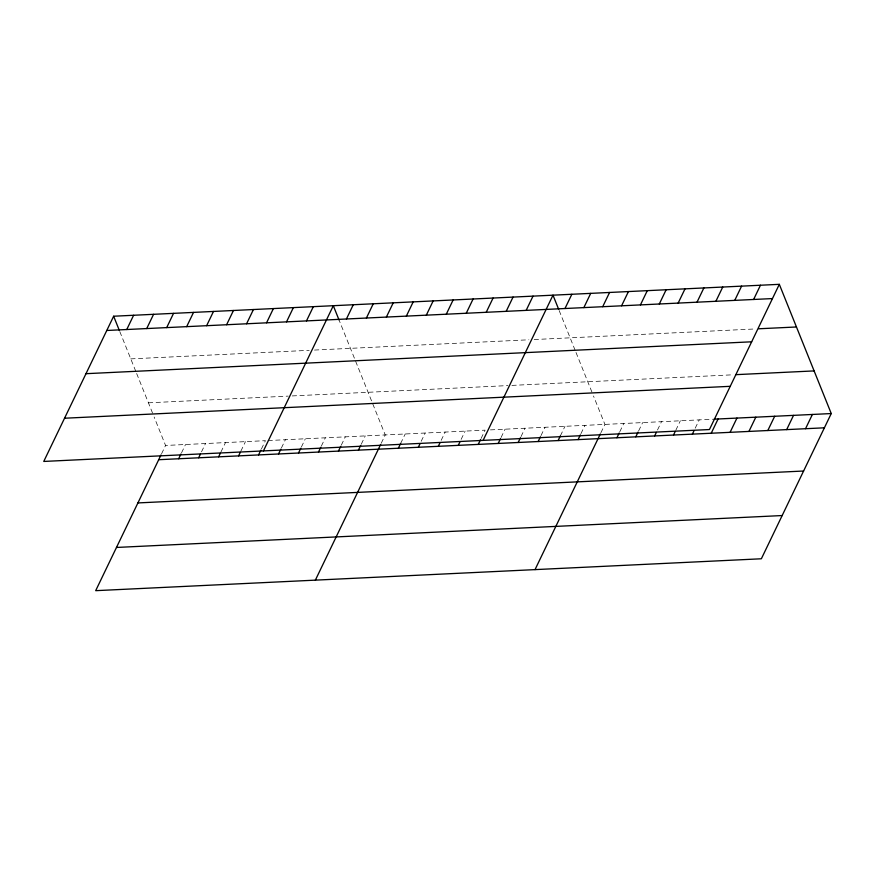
<?xml version="1.0" encoding="UTF-8"?>
<svg xmlns="http://www.w3.org/2000/svg" width="875" height="875" viewBox="0 0 875 875"><rect width="100%" height="100%" fill="white"/><g stroke="black" fill="none" stroke-linecap="round" stroke-linejoin="round"><path stroke-width="0.66" stroke-dasharray="4.38 3.28" d="M161.569 453.775L165.561 445.462L154.142 417.025M181.541 452.812L185.533 444.5M201.513 451.861L205.505 443.548M220.905 452.091L225.477 442.586M240.877 451.128L245.448 441.634M261.417 448.984L265.42 440.672L165.561 445.462M281.389 448.033L285.392 439.72M301.361 447.07L305.364 438.758M321.333 446.119L325.325 437.806M341.305 445.156L345.297 436.844M361.277 444.205L365.269 435.892M381.238 443.242L385.241 434.93L339.019 319.922M400.641 443.472L405.213 433.978M421.181 441.328L425.184 433.016M441.153 440.377L445.156 432.064M461.125 439.414L465.128 431.102M481.097 438.462L485.089 430.15L268.078 440.552M501.069 437.5L505.061 429.188M521.041 436.548L525.033 428.236M541.002 435.586L545.005 427.273M560.405 435.816L564.977 426.322M580.945 433.672L584.948 425.359M600.917 432.72L604.92 424.408L593.491 395.97M619.773 431.812L623.777 423.5M638.641 430.905L642.644 422.592M657.497 430.008L661.5 421.695M675.795 430.292L680.356 420.788M695.22 428.192L699.223 419.891M130.769 358.881L309.181 350.328M314.497 350.066L528.85 339.795M534.177 339.544L756.044 328.913M148.433 402.817L288.225 396.113M292.217 395.927L507.894 385.591M511.897 385.394L733.283 374.784M490.416 429.888L712.698 419.234M559.18 310.57L575.52 351.247M576.012 352.461L592.539 393.608M119.82 331.625L136.172 372.302M136.653 373.527L153.191 414.663"/><path stroke-width="1.31" d="M113.641 316.225L43.75 461.442L709.439 429.538L779.319 284.331L113.641 316.225L119.35 330.444M126.755 329.525L133.602 315.273M146.716 328.562L153.573 314.311M166.688 327.611L173.545 313.359M186.659 326.648L193.517 312.397M206.631 325.697L213.489 311.445M161 454.956L95.681 590.669L761.359 558.775L831.25 413.558L779.319 284.331M226.603 324.734L233.461 310.483M178.675 458.752L180.961 454.005M246.575 323.783L253.433 309.531M198.647 457.8L200.364 454.234M266.547 322.82L273.405 308.569M218.619 456.838L220.336 453.272M286.519 321.869L293.366 307.617M238.591 455.886L240.308 452.32M306.48 320.906L313.338 306.655M258.562 454.923L260.848 450.177M263.43 450.909L333.309 305.703L339.019 319.922M278.534 453.961L280.82 449.214M346.423 318.992L353.281 304.741M298.506 453.009L300.792 448.262M366.395 318.041L373.253 303.789M318.478 452.047L320.764 447.3M386.367 317.078L393.225 302.827M338.439 451.095L340.725 446.348M406.339 316.127L413.197 301.875M358.411 450.133L360.697 445.386M426.311 315.164L433.169 300.913M315.361 580.147L380.669 444.434M446.283 314.202L453.13 299.961M398.355 448.219L400.641 443.472M466.244 313.25L473.102 298.998M418.327 447.267L420.044 443.702M486.216 312.287L493.073 298.047M438.298 446.305L440.016 442.75M506.188 311.336L513.045 297.084M458.27 445.353L459.977 441.788M526.159 310.373L533.017 296.133M478.242 444.391L480.528 439.644M483.098 440.387L552.989 295.17L558.698 309.389M498.203 443.439L500.489 438.692M564.987 308.514L571.845 294.273M518.175 442.477L520.461 437.73M583.855 307.617L590.713 293.366M602.711 306.709L609.569 292.458M538.147 441.525L540.433 436.778M621.578 305.802L628.436 291.561M558.119 440.562L560.405 435.816M640.434 304.905L647.292 290.653M578.091 439.611L580.377 434.864M659.302 303.997L666.148 289.745M535.03 569.614L600.348 433.902M678.158 303.089L685.016 288.848M616.919 437.752L619.205 433.005M697.014 302.192L703.872 287.941M635.786 436.844L638.072 432.097M715.881 301.284L722.739 287.044M654.642 435.936L656.359 432.381M734.737 300.387L741.595 286.136M673.509 435.039L675.216 431.473M753.605 299.48L760.462 285.228M692.366 434.131L694.083 430.577M711.222 433.234L718.08 418.983M730.089 432.327L736.947 418.075M748.945 431.419L755.803 417.178M767.812 430.522L774.67 416.27M786.669 429.614L793.527 415.363M805.536 428.706L812.394 414.466M106.783 330.477L772.461 298.572M758.734 328.781L796.458 326.977M85.98 373.691L751.669 341.797M735.973 374.653L814.111 370.913M64.553 418.228L730.231 386.323M714.044 419.18L831.25 413.558M158.714 459.714L824.392 427.809M137.911 502.928L803.589 471.023M116.484 547.455L782.163 515.55"/></g></svg>
